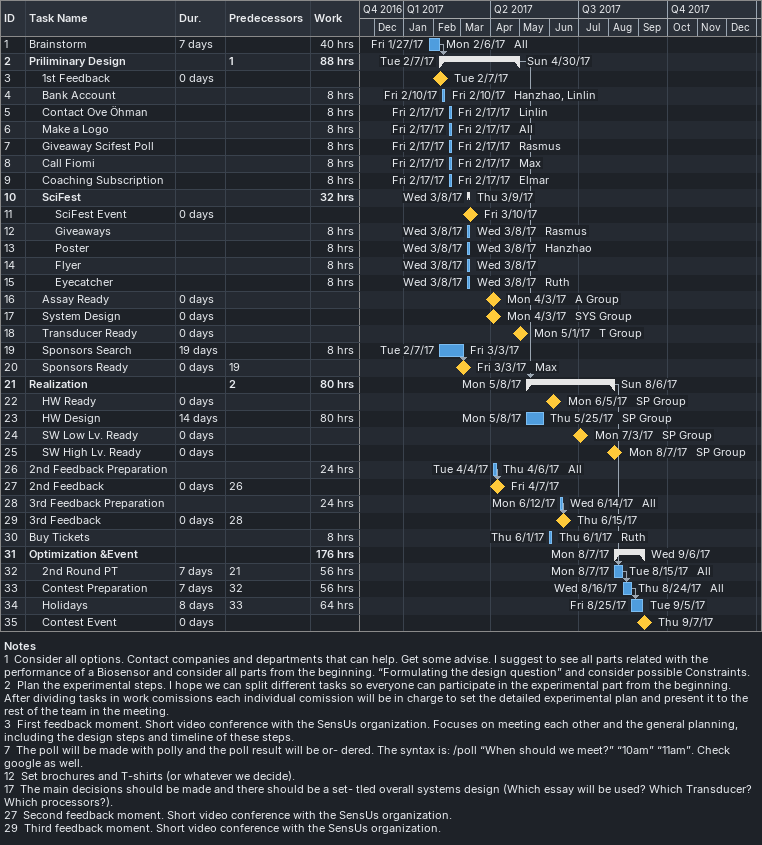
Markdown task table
| ID | Level | Task | Duration | Start | Finish | Predecessors | Resources | Work (h) |
|---|---|---|---|---|---|---|---|---|
| 1 | 1 | Brainstorm | 7d | 2017-01-27 | 2017-02-06 |  | All | 40 |
| 2 | 1 | **Priliminary Design** |  | 2017-02-07 | 2017-04-30 | 1 |  | 88 |
| 3 | 2 | 1st Feedback | 0d | 2017-02-07 | 2017-02-07 |  |  |  |
| 4 | 2 | Bank Account |  | 2017-02-10 | 2017-02-10 |  | Hanzhao, Linlin | 8 |
| 5 | 2 | Contact Ove Öhman |  | 2017-02-17 | 2017-02-17 |  | Linlin | 8 |
| 6 | 2 | Make a Logo |  | 2017-02-17 | 2017-02-17 |  | All | 8 |
| 7 | 2 | Giveaway Scifest Poll |  | 2017-02-17 | 2017-02-17 |  | Rasmus | 8 |
| 8 | 2 | Call Fiomi |  | 2017-02-17 | 2017-02-17 |  | Max | 8 |
| 9 | 2 | Coaching Subscription |  | 2017-02-17 | 2017-02-17 |  | Elmar | 8 |
| 10 | 2 | **SciFest** |  | 2017-03-08 | 2017-03-09 |  |  | 32 |
| 11 | 3 | SciFest Event | 0d | 2017-03-10 | 2017-03-10 |  |  |  |
| 12 | 3 | Giveaways |  | 2017-03-08 | 2017-03-08 |  | Rasmus | 8 |
| 13 | 3 | Poster |  | 2017-03-08 | 2017-03-08 |  | Hanzhao | 8 |
| 14 | 3 | Flyer |  | 2017-03-08 | 2017-03-08 |  |  | 8 |
| 15 | 3 | Eyecatcher |  | 2017-03-08 | 2017-03-08 |  | Ruth | 8 |
| 16 | 2 | Assay Ready | 0d | 2017-04-03 | 2017-04-03 |  | A Group |  |
| 17 | 2 | System Design | 0d | 2017-04-03 | 2017-04-03 |  | SYS Group |  |
| 18 | 2 | Transducer Ready | 0d | 2017-05-01 | 2017-05-01 |  | T Group |  |
| 19 | 2 | Sponsors Search | 19d | 2017-02-07 | 2017-03-03 |  |  | 8 |
| 20 | 2 | Sponsors Ready | 0d | 2017-03-03 | 2017-03-03 | 19 | Max |  |
| 21 | 1 | **Realization** |  | 2017-05-08 | 2017-08-06 | 2 |  | 80 |
| 22 | 2 | HW Ready | 0d | 2017-06-05 | 2017-06-05 |  | SP Group |  |
| 23 | 2 | HW Design | 14d | 2017-05-08 | 2017-05-25 |  | SP Group | 80 |
| 24 | 2 | SW Low Lv. Ready | 0d | 2017-07-03 | 2017-07-03 |  | SP Group |  |
| 25 | 2 | SW High Lv. Ready | 0d | 2017-08-07 | 2017-08-07 |  | SP Group |  |
| 26 | 1 | 2nd Feedback Preparation |  | 2017-04-04 | 2017-04-06 |  | All | 24 |
| 27 | 1 | 2nd Feedback | 0d | 2017-04-07 | 2017-04-07 | 26 |  |  |
| 28 | 1 | 3rd Feedback Preparation |  | 2017-06-12 | 2017-06-14 |  | All | 24 |
| 29 | 1 | 3rd Feedback | 0d | 2017-06-15 | 2017-06-15 | 28 |  |  |
| 30 | 1 | Buy Tickets |  | 2017-06-01 | 2017-06-01 |  | Ruth | 8 |
| 31 | 1 | **Optimization &Event** |  | 2017-08-07 | 2017-09-06 |  |  | 176 |
| 32 | 2 | 2nd Round PT | 7d | 2017-08-07 | 2017-08-15 | 21 | All | 56 |
| 33 | 2 | Contest Preparation | 7d | 2017-08-16 | 2017-08-24 | 32 | All | 56 |
| 34 | 2 | Holidays | 8d | 2017-08-25 | 2017-09-05 | 33 |  | 64 |
| 35 | 2 | Contest Event | 0d | 2017-09-07 | 2017-09-07 |  |  |  |

Notes
- 1: Consider all options. Contact companies and departments that can help. Get some advise. I suggest to see all parts related with the performance of a Biosensor and consider all parts from the beginning. “Formulating the design question” and consider possible Constraints.
- 2: Plan the experimental steps. I hope we can split different tasks so everyone can participate in the experimental part from the beginning. After dividing tasks in work comissions each individual comission will be in charge to set the detailed experimental plan and present it to the rest of the team in the meeting.
- 3: First feedback moment. Short video conference with the SensUs organization. Focuses on meeting each other and the general planning, including the design steps and timeline of these steps.
- 7: The poll will be made with polly and the poll result will be or- dered. The syntax is: /poll “When should we meet?” “10am” “11am”. Check google as well.
- 12: Set brochures and T-shirts (or whatever we decide).
- 17: The main decisions should be made and there should be a set- tled overall systems design (Which essay will be used? Which Transducer? Which processors?).
- 27: Second feedback moment. Short video conference with the SensUs organization.
- 29: Third feedback moment. Short video conference with the SensUs organization.
